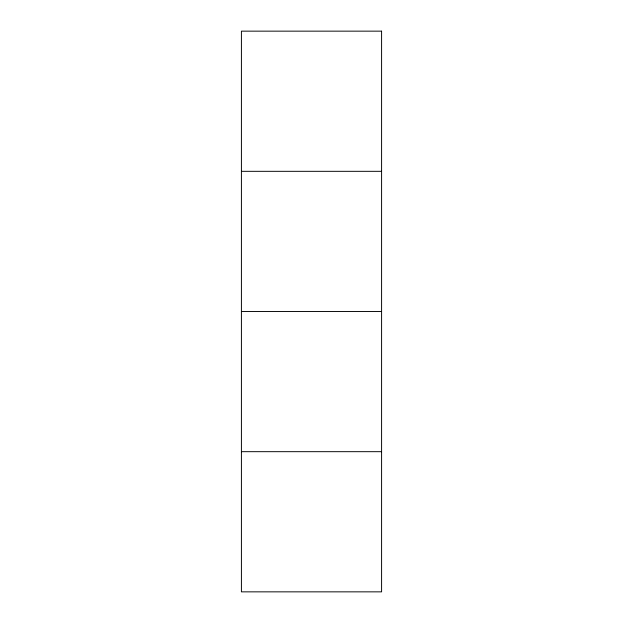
<?xml version="1.0" encoding="UTF-8"?>
<svg xmlns="http://www.w3.org/2000/svg" width="623" height="623" viewBox="0 0 623 623"><rect width="100%" height="100%" fill="white"/><g stroke="black" fill="none" stroke-linecap="round" stroke-linejoin="round"><path stroke-width="0.93" d="M241.413 171.325L381.588 171.325M241.413 311.5L381.588 311.5M241.413 451.675L381.588 451.675M381.588 31.15L241.413 31.15L241.413 591.85L381.588 591.85L381.588 31.15"/></g></svg>
